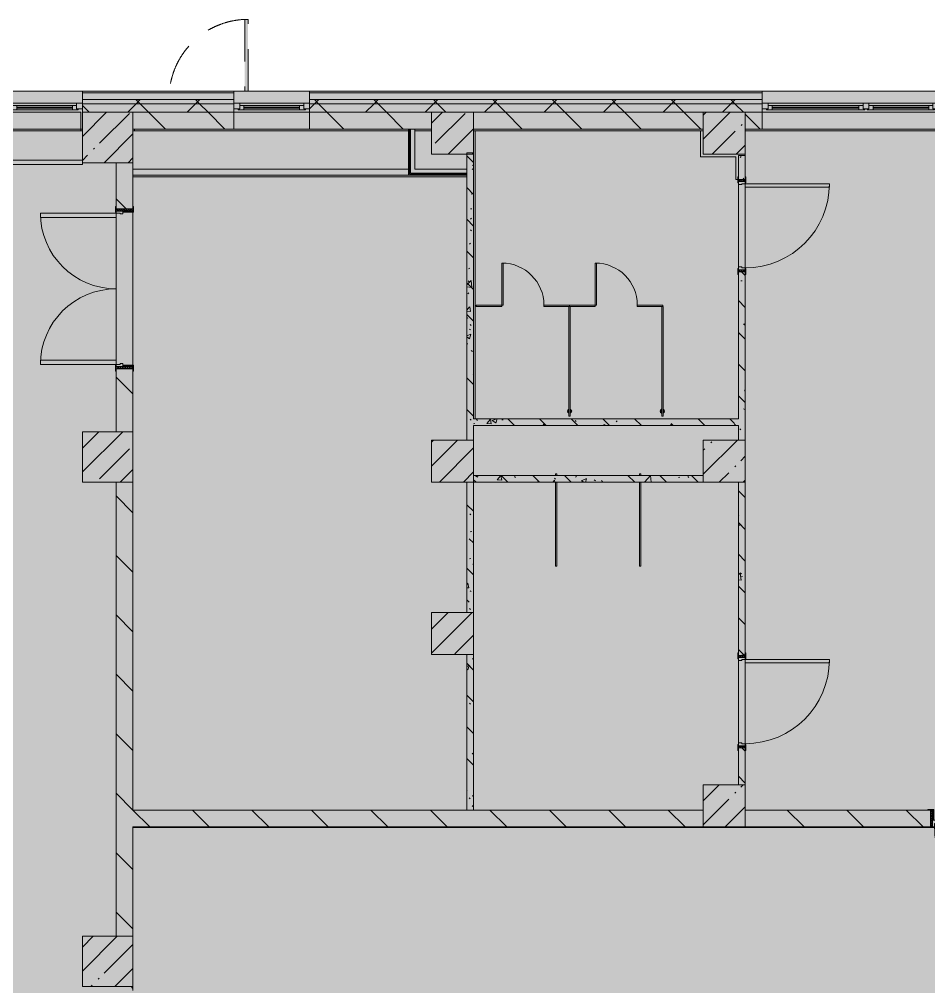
# Model space of a CAD drawing. Header units: millimetres. Extents: x 35157 to 232994, y -8553 to 29000.
# Drawn here: x 171394 to 182203, y 16700 to 28205 of the extents above; entities that cross this region are included whole.
import ezdxf

# ---------------------------------------------------------------- set-up
doc = ezdxf.new("R2010")
doc.units = ezdxf.units.MM
doc.linetypes.add('200_ШТРИХ__ш1_п0_6_', pattern=[800, 500, -300])
doc.layers.add('A-DETL-GENF-2', color=7, linetype='Continuous', lineweight=9, true_color=0xc0c0c0, transparency=0.4)
for name, color, linetype, lineweight in [('A-DETL-MBND-1', 7, '200_ШТРИХ__ш1_п0_6_', 9), ('A-WALL-9', 7, 'Continuous', 5), ('I-WALL-23', 7, 'Continuous', 5), ('S-COLS-1', 7, 'Continuous', 5)]:
    doc.layers.add(name, color=color, linetype=linetype, lineweight=lineweight)
for name, color, linetype, lineweight, true_color in [('A-DOOR-3', 7, 'Continuous', 5, 0xaaaaaa), ('A-DOOR-4', 7, 'Continuous', 5, 0xe2e2e2), ('A-DOOR-5', 7, 'Continuous', 5, 0xb7b7b7), ('A-DOOR-6', 7, 'Continuous', 5, 0x737373), ('A-DOOR-FRAM-2', 7, 'Continuous', 5, 0xe2e2e2), ('A-DOOR-FRAM-3', 7, 'Continuous', 5, 0xaaaaaa), ('A-DOOR-FRAM-4', 7, 'Continuous', 5, 0xb7b7b7), ('A-FLOR-2', 7, 'Continuous', 5, 0xb7b7b7), ('A-GENM-1', 7, 'Continuous', 5, 0x737373), ('A-GENM-2', 7, 'Continuous', 5, 0xe2ddcd), ('A-GLAZ-3', 7, 'Continuous', 5, 0x737373), ('A-WALL-10', 7, 'Continuous', 9, 0x737373), ('A-WALL-11', 7, 'Continuous', 5, 0x737373), ('I-WALL-21', 7, 'Continuous', 5, 0xe7e7e7), ('I-WALL-24', 7, 'Continuous', 5, 0x737373), ('I-WALL-25', 7, 'Continuous', 5, 0x787878), ('S-COLS-2', 7, 'Continuous', 5, 0x737373)]:
    doc.layers.add(name, color=color, linetype=linetype, lineweight=lineweight, true_color=true_color)
pattern_1 = [(45, (105984, 0), (-285.1231, 285.1231), []), (45, (106269.13, 0), (-285.1231, 285.1231), [504.031, -100.806, 16.764, -84.042])]
pattern_2 = [(135, (105984, 0), (-353.5534, -353.5534), [])]
pattern_3 = [(135, (105984, 0), (-377.1708, -377.1708), [533.4, -88.9, 17.78, -88.9]), (135, (105984, 376.94), (-377.1708, -377.1708), []), (50, (105984, 0), (637.6445, -55.7866), [66.675, -733.425]), (355, (105984, 0), (-123.3494, 668.699), [53.34, -586.74]), (100.451, (106037.14, -4.65), (514.299, 612.908), [56.665, -623.315]), (46.184, (105984, 177.8), (948.7764, -147.15), [100.012, -1100.137]), (96.636, (106063.1, 165.5), (830.909, 865.997), [84.998, -934.973]), (351.184, (105984, 177.8), (830.918, 865.988), [80.01, -880.11]), (21, (106072.9, 133.35), (530.6506, -357.9283), [66.675, -733.425]), (326, (106072.9, 133.35), (216.308, 644.6585), [53.34, -586.74]), (71.451, (106117.1, 103.5), (746.9596, 286.7243), [56.665, -623.315]), (37.5, (105984, 0), (10.8105, 295.9426), [16.764, -562.864, 16.764, -578.866, -588.962]), (37.5, (105984, 0), (10.8105, 295.9426), [-1175.258, 16.764, -572.198]), (7.5, (105984, 0), (233.8692, 350.6318), [16.764, -322.834, 16.764, -549.529, -224.472]), (7.5, (105984, 0), (233.8692, 350.6318), [-905.891, 16.764, -207.708]), (327.5, (105785.76, 0), (474.5678, -20.0513), [16.764, -205.486, 16.764, -676.656, -920.115]), (327.5, (105785.76, 0), (474.5678, -20.0513), [-915.67, 16.764, -903.351]), (317.5, (105696.86, 0), (518.4522, 88.9934), [16.764, -272.161, 16.764, -443.738, -653.415]), (317.5, (105696.86, 0), (518.4522, 88.9934), [-749.427, 16.764, -636.651])]
pattern_4 = [(45, (105984, 0), (-353.5534, 353.5534), []), (135, (105984, 0), (-353.5534, -353.5534), [])]
pattern_5 = [(45, (105984, 0), (-530.33, 530.33), []), (135, (105984, 0), (-530.33, -530.33), [])]

# ---------------------------------------------------------------- blocks, each defined once
blk = doc.blocks.new('BSC_Колонна _Прямоугольная - 600х600-V91-2_4_2_птичка')
at = {"layer": 'S-COLS-1'}
h = blk.add_hatch(dxfattribs=at)
h.set_pattern_fill('FP_96', color=256, style=0, pattern_type=2)
h.set_pattern_definition([(45, (-66460, -17000), (-285.1231, 285.1231), []), (45, (-66174.88, -17000), (-285.1231, 285.1231), [504.031, -100.806, 16.764, -84.042])])
h.paths.add_polyline_path([(-300, -300), (300, -300), (300, 300), (-300, 300), (-300, 6)])
at = {"layer": 'S-COLS-2'}
for p, q in [((300, 300), (-300, 300)), ((-300, 300), (-300, -300)), ((300, -300), (300, 300)), ((-300, -300), (300, -300))]:
    blk.add_line(p, q, dxfattribs=at)
blk = doc.blocks.new('BSC_Колонна _Прямоугольная - 500х500-V116-2_4_2_птичка')
at = {"layer": 'S-COLS-1'}
h = blk.add_hatch(dxfattribs=at)
h.set_pattern_fill('FP_119', color=256, style=0, pattern_type=2)
h.set_pattern_definition([(45, (-73790, -22950), (-285.1231, 285.1231), []), (45, (-73504.88, -22950), (-285.1231, 285.1231), [504.031, -100.806, 16.764, -84.042])])
h.paths.add_polyline_path([(-250, -250), (250, -250), (250, 250), (-250, 250), (-250, -160)])
at = {"layer": 'S-COLS-2'}
for p, q in [((250, 250), (-250, 250)), ((-250, 250), (-250, -250)), ((250, -250), (250, 250)), ((-250, -250), (250, -250))]:
    blk.add_line(p, q, dxfattribs=at)
blk = doc.blocks.new('BSC_Колонна _Прямоугольная - 500х500-V117-2_4_2_птичка')
at = {"layer": 'S-COLS-1'}
h = blk.add_hatch(dxfattribs=at)
h.set_pattern_fill('FP_120', color=256, style=0, pattern_type=2)
h.set_pattern_definition([(45, (-70560, -22950), (-285.1231, 285.1231), []), (45, (-70274.88, -22950), (-285.1231, 285.1231), [504.031, -100.806, 16.764, -84.042])])
h.paths.add_polyline_path([(-250, -250), (250, -250), (250, 250), (-250, 250), (-250, -160)])
at = {"layer": 'S-COLS-2'}
for p, q in [((250, 250), (-250, 250)), ((-250, 250), (-250, -250)), ((250, -250), (250, 250)), ((-250, -250), (250, -250))]:
    blk.add_line(p, q, dxfattribs=at)
blk = doc.blocks.new('110_Дверь_СКБ_1Ст_Внутренняя1 - Д-4 1100x2100h_су мгн-V121-2_4_2_птичка')
at = {"layer": 'A-DOOR-3'}
h = blk.add_hatch(dxfattribs=at)
h.set_pattern_fill('FP_41', color=256, style=0, pattern_type=2)
h.set_pattern_definition([(135, (1751.41, 164.685), (-14.14214, -14.14214), []), (225, (1751.41, 164.685), (14.14214, -14.14214), [])])
h.paths.add_polyline_path([(562.5, 100), (537.5, 100), (537.5, -100), (562.5, -100)])
at = {"layer": 'A-DOOR-4'}
h = blk.add_hatch(color=256, dxfattribs=at)
h.paths.add_polyline_path([(512.5, 100), (512.5, 60), (502.5, 60), (502.5, 20), (537.5, 20), (537.5, 100)])
h.paths.add_polyline_path([(-487.5, 100), (-512.5, 100), (-512.5, 20), (-477.5, 20), (-477.5, 60), (-487.5, 60)])
at = {"layer": 'A-DOOR-FRAM-2'}
for points in [[(-487.5, 1100), (-487.5, 100), (-447.5, 100), (-447.5, 1100)], [(-567.5, 108), (-567.5, 100), (-497.5, 100), (-497.5, 108)], [(-497.5, 20), (-512.5, 20), (-512.5, -100), (-497.5, -100)], [(592.5, 108), (522.5, 108), (522.5, 100), (592.5, 100)], [(537.5, 20), (522.5, 20), (522.5, -100), (537.5, -100)], [(-567.5, -100), (-567.5, -108), (-497.5, -108), (-497.5, -100)], [(592.5, -100), (522.5, -100), (522.5, -108), (592.5, -108)]]:
    blk.add_hatch(color=256, dxfattribs=at).paths.add_polyline_path(points)
at = {"layer": 'A-DOOR-FRAM-3'}
h = blk.add_hatch(dxfattribs=at)
h.set_pattern_fill('FP_42', color=256, style=0, pattern_type=2)
h.set_pattern_definition([(45, (-371.384, 164.685), (-14.1421, 14.1421), []), (135, (-371.384, 164.685), (-14.1421, -14.1421), [])])
h.paths.add_polyline_path([(-512.5, 100), (-537.5, 100), (-537.5, -100), (-512.5, -100)])
at = {"layer": 'A-DOOR-5'}
for p, q in [((-487.5, 1100), (-487.5, 100)), ((-447.5, 1100), (-487.5, 1100)), ((-447.5, 100), (-447.5, 1100)), ((-487.5, 100), (-447.5, 100))]:
    blk.add_line(p, q, dxfattribs=at)
blk.add_arc((-487.5, 100), 1000, 360, 90, dxfattribs=at)
at = {"layer": 'A-DOOR-FRAM-4'}
for p, q in [((-497.5, 108), (-567.5, 108)), ((-567.5, 108), (-567.5, 100)), ((-567.5, 100), (-497.5, 100)), ((-512.5, 100), (-537.5, 100)), ((-537.5, 100), (-537.5, -100)), ((-487.5, 100), (-512.5, 100)), ((-512.5, 100), (-512.5, 20)), ((-512.5, -100), (-512.5, 100)), ((-497.5, 100), (-512.5, 100)), ((-512.5, 100), (-512.5, 99)), ((-512.5, 99), (-497.5, 99)), ((-512.5, 20), (-477.5, 20)), ((-497.5, 20), (-512.5, 20)), ((-512.5, 20), (-512.5, -100)), ((-497.5, 100), (-497.5, 108)), ((-497.5, 99), (-497.5, 100)), ((-497.5, -100), (-497.5, 20)), ((-487.5, 60), (-487.5, 100)), ((-477.5, 60), (-487.5, 60)), ((-477.5, 20), (-477.5, 60)), ((512.5, 60), (502.5, 60)), ((502.5, 60), (502.5, 20)), ((502.5, 20), (537.5, 20)), ((512.5, 100), (512.5, 60)), ((537.5, 100), (512.5, 100)), ((592.5, 108), (522.5, 108)), ((522.5, 108), (522.5, 100)), ((537.5, 100), (522.5, 100)), ((522.5, 100), (522.5, 99)), ((522.5, 100), (592.5, 100)), ((522.5, 99), (537.5, 99)), ((537.5, 20), (522.5, 20)), ((522.5, 20), (522.5, -100)), ((537.5, 20), (537.5, 100)), ((562.5, 100), (537.5, 100)), ((537.5, 100), (537.5, -100)), ((537.5, 99), (537.5, 100)), ((537.5, -100), (537.5, 20)), ((562.5, -100), (562.5, 100)), ((592.5, 100), (592.5, 108)), ((-497.5, -100), (-567.5, -100)), ((-567.5, -100), (-567.5, -108)), ((-567.5, -108), (-497.5, -108)), ((-537.5, -100), (-512.5, -100)), ((-512.5, -100), (-497.5, -100)), ((-497.5, -108), (-497.5, -100)), ((522.5, -100), (537.5, -100)), ((592.5, -100), (522.5, -100)), ((522.5, -100), (522.5, -108)), ((522.5, -108), (592.5, -108)), ((537.5, -100), (562.5, -100)), ((592.5, -108), (592.5, -100))]:
    blk.add_line(p, q, dxfattribs=at)
blk = doc.blocks.new('110_Дверь_СКБ_1Ст_Внутренняя1 - Д-4 1100x2100h_су мгн-32391219-2_4_2_птичка')
at = {"layer": 'A-DOOR-3'}
h = blk.add_hatch(dxfattribs=at)
h.set_pattern_fill('FP_39', color=256, style=0, pattern_type=2)
h.set_pattern_definition([(135, (1751.41, 104.685), (-14.14214, -14.14214), []), (225, (1751.41, 104.685), (14.14214, -14.14214), [])])
h.paths.add_polyline_path([(562.5, 40), (537.5, 40), (537.5, -40), (562.5, -40)])
at = {"layer": 'A-DOOR-4'}
h = blk.add_hatch(color=256, dxfattribs=at)
h.paths.add_polyline_path([(537.5, 40), (512.5, 40), (512.5, 0), (502.5, 0), (502.5, -40), (537.5, -40)])
h.paths.add_polyline_path([(-477.5, 0), (-487.5, 0), (-487.5, 40), (-512.5, 40), (-512.5, -40), (-477.5, -40)])
at = {"layer": 'A-DOOR-FRAM-2'}
for points in [[(-447.5, 40), (-447.5, 1040), (-487.5, 1040), (-487.5, 40)], [(-497.5, 40), (-497.5, 48), (-567.5, 48), (-567.5, 40)], [(592.5, 48), (522.5, 48), (522.5, 40), (592.5, 40)], [(-497.5, -40), (-567.5, -40), (-567.5, -48), (-497.5, -48)], [(592.5, -48), (592.5, -40), (522.5, -40), (522.5, -48)]]:
    blk.add_hatch(color=256, dxfattribs=at).paths.add_polyline_path(points)
at = {"layer": 'A-DOOR-FRAM-3'}
h = blk.add_hatch(dxfattribs=at)
h.set_pattern_fill('FP_40', color=256, style=0, pattern_type=2)
h.set_pattern_definition([(45, (-371.384, 104.685), (-14.1421, 14.1421), []), (135, (-371.384, 104.685), (-14.1421, -14.1421), [])])
h.paths.add_polyline_path([(-512.5, 40), (-537.5, 40), (-537.5, -40), (-512.5, -40)])
at = {"layer": 'A-DOOR-5'}
for p, q in [((-487.5, 1040), (-487.5, 40)), ((-447.5, 1040), (-487.5, 1040)), ((-447.5, 40), (-447.5, 1040)), ((-487.5, 40), (-447.5, 40))]:
    blk.add_line(p, q, dxfattribs=at)
blk.add_arc((-487.5, 40), 1000, 360, 90, dxfattribs=at)
at = {"layer": 'A-DOOR-FRAM-4'}
for p, q in [((-497.5, 48), (-567.5, 48)), ((-567.5, 48), (-567.5, 40)), ((-567.5, 40), (-497.5, 40)), ((-512.5, 40), (-537.5, 40)), ((-537.5, 40), (-537.5, -40)), ((-487.5, 40), (-512.5, 40)), ((-512.5, 40), (-512.5, -40)), ((-512.5, -40), (-512.5, 40)), ((-497.5, 40), (-512.5, 40)), ((-512.5, 40), (-512.5, 39)), ((-512.5, 39), (-497.5, 39)), ((-497.5, 40), (-497.5, 48)), ((-497.5, 39), (-497.5, 40)), ((-487.5, 0), (-487.5, 40)), ((-477.5, 0), (-487.5, 0)), ((-477.5, -40), (-477.5, 0)), ((512.5, 0), (502.5, 0)), ((502.5, 0), (502.5, -40)), ((512.5, 40), (512.5, 0)), ((537.5, 40), (512.5, 40)), ((592.5, 48), (522.5, 48)), ((522.5, 48), (522.5, 40)), ((537.5, 40), (522.5, 40)), ((522.5, 40), (522.5, 39)), ((522.5, 40), (592.5, 40)), ((522.5, 39), (537.5, 39)), ((537.5, -40), (537.5, 40)), ((562.5, 40), (537.5, 40)), ((537.5, 40), (537.5, -40)), ((537.5, 39), (537.5, 40)), ((562.5, -40), (562.5, 40)), ((592.5, 40), (592.5, 48)), ((-497.5, -40), (-567.5, -40)), ((-567.5, -40), (-567.5, -48)), ((-567.5, -48), (-497.5, -48)), ((-537.5, -40), (-512.5, -40)), ((-497.5, -39), (-512.5, -39)), ((-512.5, -39), (-512.5, -40)), ((-512.5, -40), (-477.5, -40)), ((-512.5, -40), (-497.5, -40)), ((-497.5, -40), (-497.5, -39)), ((-497.5, -48), (-497.5, -40)), ((502.5, -40), (537.5, -40)), ((537.5, -39), (522.5, -39)), ((522.5, -39), (522.5, -40)), ((522.5, -40), (537.5, -40)), ((592.5, -40), (522.5, -40)), ((522.5, -40), (522.5, -48)), ((522.5, -48), (592.5, -48)), ((537.5, -40), (537.5, -39)), ((537.5, -40), (562.5, -40)), ((592.5, -48), (592.5, -40))]:
    blk.add_line(p, q, dxfattribs=at)
blk = doc.blocks.new('131_Сантехническая перегородка - СП-2-V125-2_4_2_птичка')
at = {"layer": 'A-GENM-1'}
for p, q in [((0, 8), (1000, 8)), ((0, 8), (0, -8)), ((1080, 8), (1100, 8)), ((1100, 8), (1100, -8)), ((1000, -8), (0, -8)), ((1100, -8), (1080, -8))]:
    blk.add_line(p, q, dxfattribs=at)
blk = doc.blocks.new('110_Дверь_СКБ_2Ст - Д-10 1800x2100h_Актовый зал EI30-32403870-2_4_2_птичка')
at = {"layer": 'A-DOOR-3'}
h = blk.add_hatch(dxfattribs=at)
h.set_pattern_fill('FP_48', color=256, style=0, pattern_type=2)
h.set_pattern_definition([(135, (1351.41, 164.685), (-14.1421, -14.1421), []), (225, (1351.41, 164.685), (14.1421, -14.1421), [])])
h.paths.add_polyline_path([(937.5, -100), (962.5, -100), (962.5, 100), (937.5, 100)])
at = {"layer": 'A-DOOR-4'}
for points in [[(-887.5, 100), (-837.5, 100), (-837.5, 1000), (-887.5, 1000)], [(862.5, 100), (912.5, 100), (912.5, 1000), (862.5, 1000)]]:
    blk.add_hatch(color=256, dxfattribs=at).paths.add_polyline_path(points)
h = blk.add_hatch(color=256, dxfattribs=at)
h.paths.add_polyline_path([(-912.5, 100), (-912.5, 20), (-877.5, 20), (-877.5, 50), (-887.5, 50), (-887.5, 100)])
h.paths.add_polyline_path([(902.5, 20), (937.5, 20), (937.5, 100), (912.5, 100), (912.5, 50), (902.5, 50)])
at = {"layer": 'A-DOOR-FRAM-2'}
for points in [[(-967.5, 100), (-897.5, 100), (-897.5, 108), (-967.5, 108)], [(-912.5, -100), (-897.5, -100), (-897.5, 20), (-912.5, 20)], [(922.5, 100), (992.5, 100), (992.5, 108), (922.5, 108)], [(922.5, -100), (937.5, -100), (937.5, 20), (922.5, 20)], [(-967.5, -108), (-897.5, -108), (-897.5, -100), (-967.5, -100)], [(922.5, -108), (992.5, -108), (992.5, -100), (922.5, -100)]]:
    blk.add_hatch(color=256, dxfattribs=at).paths.add_polyline_path(points)
at = {"layer": 'A-DOOR-FRAM-3'}
h = blk.add_hatch(dxfattribs=at)
h.set_pattern_fill('FP_49', color=256, style=0, pattern_type=2)
h.set_pattern_definition([(45, (-771.384, 164.685), (-14.1421, 14.1421), []), (135, (-771.384, 164.685), (-14.1421, -14.1421), [])])
h.paths.add_polyline_path([(-937.5, 100), (-937.5, -100), (-912.5, -100), (-912.5, 100)])
at = {"layer": 'A-DOOR-5'}
for p, q in [((-887.5, 1000), (-887.5, 100)), ((-837.5, 1000), (-887.5, 1000)), ((-837.5, 100), (-837.5, 1000)), ((912.5, 1000), (862.5, 1000)), ((862.5, 1000), (862.5, 100)), ((912.5, 100), (912.5, 1000)), ((-887.5, 100), (-837.5, 100)), ((862.5, 100), (912.5, 100))]:
    blk.add_line(p, q, dxfattribs=at)
for centre, start, end in [((-887.5, 100), 0, 90), ((912.5, 100), 90, 180)]:
    blk.add_arc(centre, 900, start, end, dxfattribs=at)
at = {"layer": 'A-DOOR-FRAM-4'}
for p, q in [((-897.5, 108), (-967.5, 108)), ((-967.5, 108), (-967.5, 100)), ((-967.5, 100), (-897.5, 100)), ((-912.5, 100), (-937.5, 100)), ((-937.5, 100), (-937.5, -100)), ((-887.5, 100), (-912.5, 100)), ((-912.5, 100), (-912.5, 20)), ((-912.5, -100), (-912.5, 100)), ((-912.5, 20), (-877.5, 20)), ((-897.5, 20), (-912.5, 20)), ((-912.5, 20), (-912.5, -100)), ((-897.5, 100), (-897.5, 108)), ((-897.5, -100), (-897.5, 20)), ((-887.5, 50), (-887.5, 100)), ((-877.5, 50), (-887.5, 50)), ((-877.5, 20), (-877.5, 50)), ((912.5, 50), (902.5, 50)), ((902.5, 50), (902.5, 20)), ((902.5, 20), (937.5, 20)), ((912.5, 100), (912.5, 50)), ((937.5, 100), (912.5, 100)), ((992.5, 108), (922.5, 108)), ((922.5, 108), (922.5, 100)), ((922.5, 100), (992.5, 100)), ((937.5, 20), (922.5, 20)), ((922.5, 20), (922.5, -100)), ((937.5, 20), (937.5, 100)), ((962.5, 100), (937.5, 100)), ((937.5, 100), (937.5, -100)), ((937.5, -100), (937.5, 20)), ((962.5, -100), (962.5, 100)), ((992.5, 100), (992.5, 108)), ((-897.5, -100), (-967.5, -100)), ((-967.5, -100), (-967.5, -108)), ((-967.5, -108), (-897.5, -108)), ((-937.5, -100), (-912.5, -100)), ((-912.5, -100), (-897.5, -100)), ((-897.5, -108), (-897.5, -100)), ((922.5, -100), (937.5, -100)), ((992.5, -100), (922.5, -100)), ((922.5, -100), (922.5, -108)), ((922.5, -108), (992.5, -108)), ((937.5, -100), (962.5, -100)), ((992.5, -108), (992.5, -100))]:
    blk.add_line(p, q, dxfattribs=at)
blk = doc.blocks.new('BSC_Колонна _Прямоугольная - 500х500-V163-2_4_2_птичка')
at = {"layer": 'S-COLS-1'}
h = blk.add_hatch(dxfattribs=at)
h.set_pattern_fill('FP_150', color=256, style=0, pattern_type=2)
h.set_pattern_definition([(45, (-70560, -20900), (-285.1231, 285.1231), []), (45, (-70274.88, -20900), (-285.1231, 285.1231), [504.031, -100.806, 16.764, -84.042])])
h.paths.add_polyline_path([(-250, -250), (250, -250), (250, 250), (-250, 250)])
at = {"layer": 'S-COLS-2'}
for p, q in [((250, 250), (-250, 250)), ((-250, 250), (-250, -250)), ((250, -250), (250, 250)), ((-250, -250), (250, -250))]:
    blk.add_line(p, q, dxfattribs=at)
blk = doc.blocks.new('120_Окно_СКБ_1Ст - 120_Окно_СКБ_1Ст 900х2500_h_-19906774-2_4_2_птичка')
at = {"layer": 'A-GLAZ-3'}
for p, q in [((-450, -75), (-450, -5)), ((-450, -5), (-380, -5)), ((450, -5), (-450, -5)), ((-380, -75), (-450, -75)), ((-450, -75), (-400, -75)), ((-380, -75), (-400, -75)), ((-400, -75), (-400, -85)), ((-400, -85), (400, -85)), ((400, -85), (-400, -85)), ((-380, -5), (-380, -75)), ((380, -35), (-380, -35)), ((-380, -35), (-380, -75)), ((-330, -85), (-330, -35)), ((-330, -55), (330, -55)), ((330, -65), (-330, -65)), ((330, -85), (330, -35)), ((380, -75), (380, -5)), ((380, -5), (450, -5)), ((380, -75), (380, -35)), ((450, -75), (380, -75)), ((400, -75), (380, -75)), ((400, -75), (450, -75)), ((400, -85), (400, -75)), ((450, -5), (450, -75))]:
    blk.add_line(p, q, dxfattribs=at)
blk = doc.blocks.new('120_Окно_СКБ_2Ст - 120_Окно_СКБ_2Ст 2100х2400 _мал створка справа_-19092174-2_4_2_птичка')
at = {"layer": 'A-GLAZ-3'}
for p, q in [((-1050, -75), (-1050, -5)), ((-1050, -5), (-980, -5)), ((1050, -5), (-1050, -5)), ((-980, -75), (-1050, -75)), ((-1050, -75), (-1000, -75)), ((-980, -75), (-1000, -75)), ((-1000, -75), (-1000, -85)), ((-1000, -85), (170, -85)), ((170, -85), (-1000, -85)), ((-980, -5), (-980, -75)), ((150, -35), (-980, -35)), ((-980, -35), (-980, -75)), ((-930, -85), (-930, -35)), ((-930, -55), (100, -55)), ((100, -65), (-930, -65)), ((100, -85), (100, -35)), ((150, -75), (150, -5)), ((150, -5), (220, -5)), ((150, -75), (150, -35)), ((220, -75), (150, -75)), ((170, -75), (150, -75)), ((170, -75), (200, -75)), ((170, -85), (170, -75)), ((220, -75), (200, -75)), ((200, -75), (200, -85)), ((200, -85), (1000, -85)), ((1000, -85), (200, -85)), ((220, -5), (220, -75)), ((980, -35), (220, -35)), ((220, -35), (220, -75)), ((270, -85), (270, -35)), ((270, -55), (930, -55)), ((930, -65), (270, -65)), ((930, -85), (930, -35)), ((980, -75), (980, -5)), ((980, -5), (1050, -5)), ((980, -75), (980, -35)), ((1050, -75), (980, -75)), ((1000, -75), (980, -75)), ((1000, -75), (1050, -75)), ((1000, -85), (1000, -75)), ((1050, -5), (1050, -75))]:
    blk.add_line(p, q, dxfattribs=at)
blk = doc.blocks.new('BSC_Колонна _Прямоугольная - 500х500-V168-2_4_2_птичка')
at = {"layer": 'S-COLS-1'}
h = blk.add_hatch(dxfattribs=at)
h.set_pattern_fill('FP_155', color=256, style=0, pattern_type=2)
h.set_pattern_definition([(45, (-73790, -18850), (-285.1231, 285.1231), []), (45, (-73504.88, -18850), (-285.1231, 285.1231), [504.031, -100.806, 16.764, -84.042])])
h.paths.add_polyline_path([(-250, -250), (250, -250), (250, 250), (-250, 250)])
at = {"layer": 'S-COLS-2'}
for p, q in [((250, 250), (-250, 250)), ((-250, 250), (-250, -250)), ((250, -250), (250, 250)), ((-250, -250), (250, -250))]:
    blk.add_line(p, q, dxfattribs=at)
blk = doc.blocks.new('110_Дверь_СКБ_1Ст_Наружная - ДН-2д_л__ Дверь из подвала ЛК _900 мм в свету_ 3300-22851703-2_4_2_птичка')
at = {"layer": 'A-DETL-MBND-1'}
blk.add_hatch(color=256, dxfattribs=at).paths.add_polyline_path([(489.5, 135), (489.5, 990), (449.5, 990), (449.5, 135)])
for p, q in [((489.5, 990), (449.5, 990)), ((449.5, 990), (449.5, 135)), ((489.5, 135), (489.5, 990))]:
    blk.add_line(p, q, dxfattribs=at)
blk.add_arc((489.5, 50), 940, 90, 174.73278, dxfattribs=at)
blk = doc.blocks.new('131_Сантехническая перегородка_Дверь - СД-1-V211-2_4_2_птичка')
at = {"layer": 'A-GENM-2'}
for points in [[(0, -8), (305, -8), (305, 8), (0, 8)], [(805, -8), (1110, -8), (1110, 8), (805, 8)]]:
    blk.add_hatch(color=256, dxfattribs=at).paths.add_polyline_path(points)
at = {"layer": 'A-DOOR-6'}
for p, q in [((321, 508), (305, 508)), ((305, 8), (305, 508)), ((321, 8), (321, 508)), ((321, 8), (305, 8))]:
    blk.add_line(p, q, dxfattribs=at)
blk.add_arc((305, 8), 500, 360, 90, dxfattribs=at)
at = {"layer": 'A-GENM-1'}
for p, q in [((305, 8), (0, 8)), ((0, 8), (0, -8)), ((305, -8), (305, 8)), ((1110, 8), (805, 8)), ((805, 8), (805, -8)), ((1110, -8), (1110, 8)), ((0, -8), (305, -8)), ((805, -8), (1110, -8))]:
    blk.add_line(p, q, dxfattribs=at)
blk = doc.blocks.new('131_Сантехническая перегородка - СП-4-V217-2_4_2_птичка')
at = {"layer": 'A-GENM-2'}
blk.add_hatch(color=256, dxfattribs=at).paths.add_polyline_path([(1330, 8), (26, 8), (26, -8), (1330, -8)])
at = {"layer": 'A-GENM-1'}
for p, q in [((1330, 8), (26, 8)), ((26, 8), (26, -8)), ((1330, -8), (1330, 8)), ((26, -8), (1330, -8))]:
    blk.add_line(p, q, dxfattribs=at)
at = {"layer": 'A-GENM-1', "flags": 128}
for points in [[(97, 8), (97, 9), (96, 9), (96, 9), (96, 10), (95, 10), (95, 11), (94, 11), (94, 12), (93, 12), (93, 12), (92, 13), (92, 13), (91, 13), (91, 14), (90, 14), (90, 14), (89, 14), (89, 14), (88, 15), (87, 15), (87, 15), (86, 15), (86, 15), (85, 15), (84, 15), (84, 15), (83, 15), (83, 15), (82, 15), (81, 15), (81, 15), (80, 15), (80, 14), (79, 14), (78, 14), (78, 14), (77, 13), (77, 13), (76, 13), (76, 13), (75, 12), (75, 12), (74, 11), (74, 11), (74, 11), (73, 10), (73, 10), (72, 9), (72, 9), (72, 8), (71, 8)], [(71, -8), (72, -9), (72, -9), (72, -9), (73, -10), (73, -10), (74, -11), (74, -11), (75, -12), (75, -12), (76, -12), (76, -13), (77, -13), (77, -13), (78, -14), (78, -14), (79, -14), (79, -14), (80, -14), (80, -15), (81, -15), (82, -15), (82, -15), (83, -15), (83, -15), (84, -15), (85, -15), (85, -15), (86, -15), (86, -15), (87, -15), (88, -15), (88, -15), (89, -14), (89, -14), (90, -14), (90, -14), (91, -13), (92, -13), (92, -13), (93, -13), (93, -12), (94, -12), (94, -11), (94, -11), (95, -11), (95, -10), (96, -10), (96, -9), (96, -9), (97, -8), (97, -8)]]:
    blk.add_lwpolyline(points, dxfattribs=at)
at = {"layer": 'A-GENM-1'}
for radius, start, end in [(24.6, 19.9113, 160.0887), (17.6, 45, 135), (17.6, 45, 135), (15.1, 45, 135), (24.6, 199.9113, 340.0887), (17.6, 225, 315), (17.6, 225, 315), (15.1, 225, 315)]:
    blk.add_arc((84, 0), radius, start, end, dxfattribs=at)
blk = doc.blocks.new('Зашивка приборов отопления29 - Зашивка приборов отопления-33323054-2_4_2_птичка')
at = {"layer": 'A-WALL-11'}
for p, q in [((66780, 26880), (66760, 26880)), ((70036, 26425), (66760, 26425)), ((66760, 26350), (70036, 26350))]:
    blk.add_line(p, q, dxfattribs=at)

msp = doc.modelspace()

# ---------------------------------------------------------------- hatches: boundary and pattern name
at = {"layer": 'A-DETL-GENF-2'}
msp.add_hatch(color=256, dxfattribs=at).paths.add_polyline_path([(181824.9, -280), (181844, -280), (181844, 3300), (190844, 3300), (190844, 27350), (147894, 27350), (147894, 23778), (144744, 23778), (144744, -280), (180897.4, -280)])
at = {"layer": 'A-WALL-9'}
h = msp.add_hatch(dxfattribs=at)
h.set_pattern_fill('FP_89', color=256, style=0, pattern_type=2)
h.set_pattern_definition(pattern_4)
h.paths.add_polyline_path([(190787.9, 27200), (190844, 27200), (190844, 27250), (186334, 27250), (186334, 27200), (190172.6, 27200)])
h.paths.add_polyline_path([(182752.5, 27200), (183834, 27200), (183834, 27250), (182324, 27250), (182324, 27200)])
h.paths.add_polyline_path([(173477.3, 27200), (173944, 27200), (173941, 27250), (172144, 27250), (172144, 27200), (172549.7, 27200)])
h.paths.add_polyline_path([(174844, 27200), (180224, 27200), (180224, 27250), (174844, 27250)])
h.paths.add_polyline_path([(171244, 27200), (171244, 27250), (170164, 27250), (170164, 27200), (170939.2, 27200)])
h.paths.add_polyline_path([(155644.3, 27200), (156744.2, 27200), (156744.2, 27250), (155644.3, 27250)])
h.paths.add_polyline_path([(165844, 27200), (167024, 27200), (167024, 27250), (165844, 27250)])
h.paths.add_polyline_path([(163144, 27200), (163144, 27250), (161893.9, 27250), (161893.9, 27200), (162810.8, 27200)])
h.paths.add_polyline_path([(160492, 27200), (160993.9, 27200), (160993.9, 27250), (159844.2, 27250), (159844.2, 27200)])
h.paths.add_polyline_path([(148044, 27200), (150391, 27200), (150391, 27250), (147994, 27250), (147994, 27200)])
h.paths.add_polyline_path([(154744.3, 27200), (154744.3, 27250), (153491, 27250), (153491, 27200), (153999.3, 27200)])
h = msp.add_hatch(dxfattribs=at)
h.set_pattern_fill('FP_89', color=256, style=0, pattern_type=2)
h.set_pattern_definition(pattern_4)
h.paths.add_polyline_path([(190184, 27100), (190844, 27100), (190844, 27200), (186334, 27200), (186334, 27100), (190172.6, 27100)])
h.paths.add_polyline_path([(173477.3, 27100), (173944, 27100), (173941, 27200), (172144, 27200), (172144, 27100), (172744, 27100)])
h.paths.add_polyline_path([(171244, 27100), (171244, 27200), (170164, 27200), (170164, 27100), (170939.2, 27100)])
h.paths.add_polyline_path([(174844, 27100), (180224, 27100), (180224, 27200), (174844, 27200)])
h.paths.add_polyline_path([(183834, 27100), (183834, 27200), (182324, 27200), (182324, 27100), (183680, 27100)])
h.paths.add_polyline_path([(163144, 27100), (163144, 27200), (161893.9, 27200), (161893.9, 27100), (162810.8, 27100)])
h.paths.add_polyline_path([(167024, 27100), (167024, 27200), (165844, 27200), (165844, 27100), (166984.6, 27100)])
h.paths.add_polyline_path([(159844.2, 27100), (160993.9, 27100), (160993.9, 27200), (159844.2, 27200)])
h.paths.add_polyline_path([(150391, 27100), (150391, 27200), (148044, 27200), (148044, 27100), (149361.7, 27100)])
h.paths.add_polyline_path([(153491, 27100), (154744.3, 27100), (154744.3, 27200), (153491, 27200)])
h.paths.add_polyline_path([(155644.3, 27100), (156744.2, 27100), (156744.2, 27200), (155644.3, 27200)])
at = {"layer": 'I-WALL-21'}
for points in [[(176094.6, 26425), (176094.6, 26900), (176044.6, 26900), (176044.6, 26425)], [(176714, 26375), (176714, 26425), (176044.6, 26425), (176044.6, 26375), (176259.8, 26375)]]:
    msp.add_hatch(color=256, dxfattribs=at).paths.add_polyline_path(points)
at = {"layer": 'I-WALL-23'}
h = msp.add_hatch(dxfattribs=at)
h.set_pattern_fill('FP_100', color=256, style=0, pattern_type=2)
h.set_pattern_definition(pattern_2)
h.paths.add_polyline_path([(186334, 26900), (186634, 26900), (186634, 27100), (186334, 27100), (186334, 26974.9)])
h.paths.add_polyline_path([(190184, 26900), (190184, 27100), (187134, 27100), (187134, 26900), (190172.6, 26900)])
h.paths.add_polyline_path([(179524, 26900), (179524, 27100), (176794, 27100), (176794, 26900), (179042.4, 26900)])
h.paths.add_polyline_path([(173944, 26900), (173941, 27100), (172744, 27100), (172744, 26900), (173941, 26900)])
h.paths.add_polyline_path([(180224, 26900), (180224, 27100), (180024, 27100), (180024, 26900)])
h.paths.add_polyline_path([(174844, 26900), (176294, 26900), (176294, 27100), (174844, 27100)])
h.paths.add_polyline_path([(182734, 26900), (182734, 27100), (182324, 27100), (182324, 26900)])
h.paths.add_polyline_path([(183834, 26900), (183834, 27100), (183234, 27100), (183234, 26900), (183680, 26900)])
h.paths.add_polyline_path([(162347, 26900), (163144, 26900), (163144, 27100), (161893.9, 27100), (161893.9, 26900)])
h.paths.add_polyline_path([(159844.2, 26900), (160993.9, 26900), (160993.9, 27100), (159844.2, 27100)])
h.paths.add_polyline_path([(165844, 26900), (167044, 26900), (167044, 27100), (165844, 27100)])
h.paths.add_polyline_path([(170448.8, 26900), (171244, 26900), (171244, 27100), (170144, 27100), (170144, 26900)])
h.paths.add_polyline_path([(156348.8, 26900), (156744.2, 26900), (156744.2, 27100), (156348.8, 27100)])
h = msp.add_hatch(dxfattribs=at)
h.set_pattern_fill('FP_188', color=256, style=0, pattern_type=2)
h.set_pattern_definition(pattern_5)
h.paths.add_polyline_path([(176032.1, 26362.5), (176032.1, 26900), (176019.6, 26900), (176019.6, 26362.5)])
h = msp.add_hatch(dxfattribs=at)
h.set_pattern_fill('FP_188', color=256, style=0, pattern_type=2)
h.set_pattern_definition(pattern_5)
h.paths.add_polyline_path([(176044.6, 26375), (176044.6, 26900), (176032.1, 26900), (176032.1, 26375)])
h = msp.add_hatch(dxfattribs=at)
h.set_pattern_fill('FP_100', color=256, style=0, pattern_type=2)
h.set_pattern_definition(pattern_2)
h.paths.add_polyline_path([(172544, 12300), (172744, 12300), (172744, 15175), (172544, 15175), (172544, 13534.8)])
h.paths.add_polyline_path([(172744, 16625), (172744, 16700), (172544, 16700), (172549.7, 16625)])
h.paths.add_polyline_path([(172606.1, 17300), (172744, 17300), (172744, 22700), (172544, 22700), (172544, 17300)])
h.paths.add_polyline_path([(172544, 23300), (172744, 23300), (172744, 24050), (172544, 24050), (172544, 23946.9)])
h.paths.add_polyline_path([(172544, 25950), (172744, 25950), (172744, 26500), (172544, 26500), (172544, 25980)])
h = msp.add_hatch(dxfattribs=at)
h.set_pattern_fill('FP_188', color=256, style=0, pattern_type=2)
h.set_pattern_definition(pattern_5)
h.paths.add_polyline_path([(176714, 26350), (176714, 26362.5), (176019.6, 26362.5), (176019.6, 26350), (176259.8, 26350)])
h = msp.add_hatch(dxfattribs=at)
h.set_pattern_fill('FP_188', color=256, style=0, pattern_type=2)
h.set_pattern_definition(pattern_5)
h.paths.add_polyline_path([(176714, 26362.5), (176714, 26375), (176032.1, 26375), (176032.1, 26362.5), (176259.8, 26362.5)])
h = msp.add_hatch(dxfattribs=at)
h.set_pattern_fill('FP_100', color=256, style=0, pattern_type=2)
h.set_pattern_definition(pattern_2)
h.paths.add_polyline_path([(183354, 18600), (184564, 18600), (184564, 18800), (183324, 18800), (183324, 18600)])
h.paths.add_polyline_path([(186164, 18600), (190184, 18600), (190184, 18800), (186164, 18800)])
h.paths.add_polyline_path([(179524, 18600), (179524, 18800), (172744, 18800), (172744, 18600), (177187.3, 18600)])
h.paths.add_polyline_path([(182224, 18600), (182224, 18800), (180024, 18800), (180024, 18600), (182194, 18600)])
at = {"layer": 'I-WALL-25'}
h = msp.add_hatch(dxfattribs=at)
h.set_pattern_fill('FP_105', color=256, style=0, pattern_type=2)
h.set_pattern_definition(pattern_3)
h.paths.add_polyline_path([(176794, 21150), (176790.1, 22700), (176714, 22700), (176714, 21150)])
h.paths.add_polyline_path([(176787.7, 23200), (176794, 23200), (176794, 26617.5), (176714, 26617.5), (176714, 23200), (176785.2, 23200)])
h = msp.add_hatch(dxfattribs=at)
h.set_pattern_fill('FP_105', color=256, style=0, pattern_type=2)
h.set_pattern_definition(pattern_3)
h.paths.add_polyline_path([(179991.6, 19100), (180024, 19100), (180024, 19540), (179944, 19540), (179944, 19100)])
h.paths.add_polyline_path([(179944, 20640), (180024, 20640), (180024, 22700), (179944, 22700), (179944, 20670)])
h.paths.add_polyline_path([(179957.9, 23200), (180024, 23200), (180024, 25200), (179944, 25200), (179944, 23200)])
h.paths.add_polyline_path([(179969.9, 26300), (180024, 26300), (180024, 26587.5), (179944, 26587.5), (179944, 26300)])
h = msp.add_hatch(dxfattribs=at)
h.set_pattern_fill('FP_105', color=256, style=0, pattern_type=2)
h.set_pattern_definition(pattern_3)
h.paths.add_polyline_path([(176794, 23375), (179944, 23375), (179944, 23455), (176794, 23455)])
h = msp.add_hatch(dxfattribs=at)
h.set_pattern_fill('FP_105', color=256, style=0, pattern_type=2)
h.set_pattern_definition(pattern_3)
h.paths.add_polyline_path([(179042.4, 22700), (179524, 22700), (179524, 22780), (176794, 22780), (176794, 22700), (177187.3, 22700)])
h = msp.add_hatch(dxfattribs=at)
h.set_pattern_fill('FP_105', color=256, style=0, pattern_type=2)
h.set_pattern_definition(pattern_3)
h.paths.add_polyline_path([(176714, 18800), (176794, 18800), (176794, 20650), (176714, 20650), (176714, 20476.2)])
at = {"layer": 'S-COLS-1'}
h = msp.add_hatch(dxfattribs=at)
h.set_pattern_fill('FP_97', color=256, style=0, pattern_type=2)
h.set_pattern_definition(pattern_1)
h.paths.add_polyline_path([(172744, 26500), (172744, 27100), (172144, 27100), (172144, 26500), (172549.7, 26500)])
h = msp.add_hatch(dxfattribs=at)
h.set_pattern_fill('FP_97', color=256, style=0, pattern_type=2)
h.set_pattern_definition(pattern_1)
h.paths.add_polyline_path([(176294, 26600), (176794, 26600), (176794, 27100), (176294, 27100), (176294, 26839.2)])
h = msp.add_hatch(dxfattribs=at)
h.set_pattern_fill('FP_97', color=256, style=0, pattern_type=2)
h.set_pattern_definition(pattern_1)
h.paths.add_polyline_path([(179524, 26600), (180024, 26600), (180024, 27100), (179524, 27100), (179524, 26900)])
h = msp.add_hatch(dxfattribs=at)
h.set_pattern_fill('FP_97', color=256, style=0, pattern_type=2)
h.set_pattern_definition(pattern_1)
h.paths.add_polyline_path([(172544, 22700), (172744, 22700), (172744, 23300), (172144, 23300), (172144, 22700)])

# ---------------------------------------------------------------- linework, layer by layer
at = {"layer": 'A-FLOR-2'}
for p, q in [((172144, 26880), (172124, 26880)), ((176814, 26880), (176814, 23455)), ((179493, 26569), (179493, 26880)), ((182303, 26879), (180024, 26879)), ((180024, 26600), (180024, 26587.5)), ((179913, 26569), (179493, 26569)), ((179913, 26300), (179913, 26569)), ((176714, 26330), (172744, 26330)), ((179936, 26300), (179913, 26300)), ((182194, 18592.9), (172744, 18592.9))]:
    msp.add_line(p, q, dxfattribs=at)
at = {"layer": 'A-WALL-10'}
for p, q in [((173944, 27330), (172144, 27330)), ((180224, 27330), (174844, 27330)), ((173944, 27250), (172144, 27250)), ((173944, 27200), (172144, 27200)), ((180224, 27250), (174844, 27250)), ((180224, 27200), (174844, 27200)), ((173944, 27100), (172744, 27100)), ((176294, 27100), (174844, 27100)), ((179524, 27100), (176794, 27100)), ((180224, 27100), (180024, 27100)), ((176032.1, 26900), (176032.1, 26362.5)), ((176044.6, 26900), (176044.6, 26375)), ((176032.1, 26362.5), (176714, 26362.5)), ((176044.6, 26375), (176714, 26375)), ((176714, 18800), (176794, 18800))]:
    msp.add_line(p, q, dxfattribs=at)
at = {"layer": 'A-WALL-11'}
for p, q in [((182324, 27350), (161893.9, 27350)), ((172144, 27350), (172144, 27100)), ((173944, 27100), (173944, 27350)), ((174844, 27350), (174844, 27100)), ((180224, 27100), (180224, 27350)), ((172144, 27100), (172744, 27100)), ((176294, 27100), (176794, 27100)), ((179524, 27100), (180024, 27100))]:
    msp.add_line(p, q, dxfattribs=at)
at = {"layer": 'I-WALL-24'}
for p, q in [((171244, 27100), (172124, 27100)), ((172124, 26880), (172124, 27100)), ((172744, 27100), (172744, 26900)), ((173944, 26900), (173944, 27100)), ((173944, 27100), (174844, 27100)), ((174844, 27100), (174844, 26900)), ((176294, 26900), (176294, 27100)), ((176794, 27100), (176794, 26900)), ((179524, 26900), (179524, 27100)), ((180024, 27100), (180024, 26900)), ((180224, 26900), (180224, 27100)), ((180224, 27100), (182324, 27100)), ((172144, 26900), (156348.8, 26900)), ((172124, 26880), (166744, 26880)), ((172744, 26900), (176294, 26900)), ((172764, 26900), (172764, 26880)), ((176020.1, 26880), (172764, 26880)), ((176094.6, 26900), (176019.6, 26900)), ((176019.6, 26900), (176019.6, 26350)), ((176094.6, 26425), (176094.6, 26900)), ((176294, 26880), (176094.6, 26880)), ((176794, 26900), (179524, 26900)), ((179524, 26880), (176794, 26880)), ((182734, 26900), (180024, 26900)), ((182324.9, 26880), (180024, 26880)), ((176714, 26617.5), (176714, 23200)), ((176794, 26617.5), (176714, 26617.5)), ((176794, 23455), (176794, 26617.5)), ((179944, 26587.5), (179944, 26330)), ((180024, 26587.5), (179944, 26587.5)), ((180024, 26330), (180024, 26587.5)), ((166765, 26529), (172144, 26529)), ((172144.5, 26479), (166765, 26479)), ((172144.5, 26500.3), (172144.5, 26479)), ((172744, 26500), (172544, 26500)), ((172544, 26500), (172544, 25980)), ((172744, 25980), (172744, 26500)), ((176019.6, 26350), (176714, 26350)), ((176714, 26425), (176094.6, 26425)), ((179944, 25260), (179944, 26240)), ((180024, 26210), (180024, 25250)), ((172744, 25910), (172744, 24090)), ((172544, 24150), (172544, 25850)), ((179944, 25170), (179944, 23455)), ((180024, 23200), (180024, 25170)), ((172544, 24020), (172544, 23300)), ((172744, 23300), (172744, 24020)), ((179944, 23455), (176794, 23455)), ((176794, 23375), (179944, 23375)), ((176794, 23200), (176794, 23375)), ((179944, 23375), (179944, 23200)), ((172544, 23300), (172744, 23300)), ((179524, 22780), (176794, 22780)), ((172544, 22700), (172544, 17300)), ((172744, 22700), (172544, 22700)), ((172744, 18800), (172744, 22700)), ((176714, 22700), (176714, 21150)), ((176794, 21150), (176794, 22700)), ((176794, 22700), (179524, 22700)), ((179944, 22700), (179944, 20670)), ((180024, 20670), (180024, 22700)), ((176714, 20650), (176714, 18800)), ((176794, 18800), (176794, 20650)), ((179944, 19600), (179944, 20580)), ((180024, 20550), (180024, 19590)), ((179944, 19510), (179944, 19100)), ((180024, 19100), (180024, 19510)), ((176714, 18800), (172744, 18800)), ((179524, 18800), (176794, 18800)), ((182194, 18800), (180024, 18800)), ((172744, 17300), (172744, 18600)), ((172744, 18600), (179524, 18600)), ((180024, 18600), (182194, 18600)), ((172744, 16655), (172744, 16700))]:
    msp.add_line(p, q, dxfattribs=at)
at = {"layer": 'S-COLS-2'}
for p, q in [((172744, 27100), (172144, 27100)), ((172144, 27100), (172144, 26500)), ((172744, 26900), (172744, 27100)), ((176794, 27100), (176294, 27100)), ((176294, 27100), (176294, 26900)), ((176794, 26900), (176794, 27100)), ((180024, 27100), (179524, 27100)), ((179524, 27100), (179524, 26900)), ((180024, 26900), (180024, 27100)), ((172744, 26500), (172744, 26900)), ((176294, 26900), (176294, 26600)), ((176794, 26600), (176794, 26900)), ((179524, 26900), (179524, 26600)), ((180024, 26600), (180024, 26900)), ((176294, 26600), (176794, 26600)), ((179524, 26600), (180024, 26600)), ((172144, 26500), (172744, 26500)), ((172544, 23300), (172144, 23300)), ((172144, 23300), (172144, 22700)), ((172744, 23300), (172544, 23300)), ((172744, 22700), (172744, 23300)), ((172144, 22700), (172544, 22700)), ((172544, 22700), (172744, 22700))]:
    msp.add_line(p, q, dxfattribs=at)

# ---------------------------------------------------------------- block references
at = {"layer": 'A-DETL-MBND-1'}
msp.add_blockref('110_Дверь_СКБ_1Ст_Наружная - ДН-2д_л__ Дверь из подвала ЛК _900 мм в свету_ 3300-22851703-2_4_2_птичка', (173624.5, 27215), dxfattribs=at)
at = {"layer": 'A-DOOR-5'}
for name, p, rotation in [('110_Дверь_СКБ_1Ст_Внутренняя1 - Д-4 1100x2100h_су мгн-32391219-2_4_2_птичка', (179984, 25762.5), 269.9999999999999), ('110_Дверь_СКБ_2Ст - Д-10 1800x2100h_Актовый зал EI30-32403870-2_4_2_птичка', (172644, 24987.5), 89.9999999999999), ('110_Дверь_СКБ_1Ст_Внутренняя1 - Д-4 1100x2100h_су мгн-32391219-2_4_2_птичка', (179984, 20102.5), 269.9999999999999), ('110_Дверь_СКБ_1Ст_Внутренняя1 - Д-4 1100x2100h_су мгн-V121-2_4_2_птичка', (182786.5, 18700), 180)]:
    msp.add_blockref(name, p, dxfattribs=dict(at, rotation=rotation))
at = {"layer": 'A-GENM-1'}
for p in [(176825, 24798.5), (177935.4, 24798.5)]:
    msp.add_blockref('131_Сантехническая перегородка_Дверь - СД-1-V211-2_4_2_птичка', p, dxfattribs=at)
for name, p, rotation in [('131_Сантехническая перегородка - СП-4-V217-2_4_2_птичка', (177935.4, 23460.5), 90.00000000001177), ('131_Сантехническая перегородка - СП-4-V217-2_4_2_птичка', (179037.7, 23460.5), 90.00000000001177), ('131_Сантехническая перегородка - СП-2-V125-2_4_2_птичка', (177774, 21700), 90.00000000000006), ('131_Сантехническая перегородка - СП-2-V125-2_4_2_птичка', (178774, 21700), 90.00000000000006)]:
    msp.add_blockref(name, p, dxfattribs=dict(at, rotation=rotation))
at = {"layer": 'A-GLAZ-3'}
for name, p in [('120_Окно_СКБ_1Ст - 120_Окно_СКБ_1Ст 900х2500_h_-19906774-2_4_2_птичка', (171694, 27215)), ('120_Окно_СКБ_1Ст - 120_Окно_СКБ_1Ст 900х2500_h_-19906774-2_4_2_птичка', (174394, 27215)), ('120_Окно_СКБ_2Ст - 120_Окно_СКБ_2Ст 2100х2400 _мал створка справа_-19092174-2_4_2_птичка', (181274, 27215))]:
    msp.add_blockref(name, p, dxfattribs=at)
at = {"layer": 'A-WALL-11'}
msp.add_blockref('Зашивка приборов отопления29 - Зашивка приборов отопления-33323054-2_4_2_птичка', (105984, 0), dxfattribs=at)
at = {"layer": 'S-COLS-2'}
for name, p in [('BSC_Колонна _Прямоугольная - 500х500-V117-2_4_2_птичка', (176544, 22950)), ('BSC_Колонна _Прямоугольная - 500х500-V116-2_4_2_птичка', (179774, 22950)), ('BSC_Колонна _Прямоугольная - 500х500-V163-2_4_2_птичка', (176544, 20900)), ('BSC_Колонна _Прямоугольная - 500х500-V168-2_4_2_птичка', (179774, 18850)), ('BSC_Колонна _Прямоугольная - 600х600-V91-2_4_2_птичка', (172444, 17000))]:
    msp.add_blockref(name, p, dxfattribs=at)

doc.saveas('drawing.dxf')
